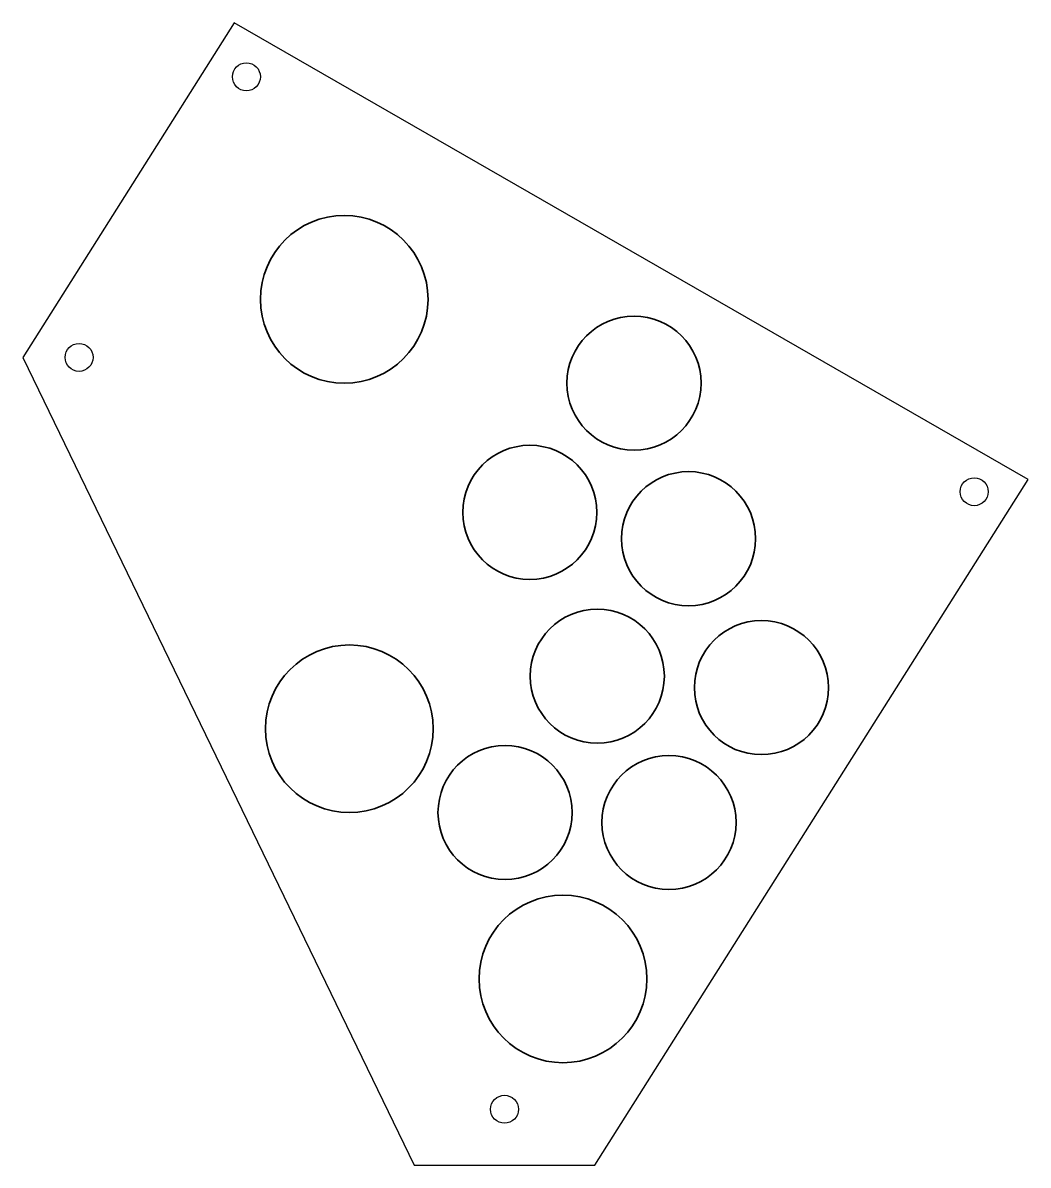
# Model space of a CAD drawing. Header units: millimetres. Extents: x 249 to 429, y 89 to 293.
import ezdxf

# ---------------------------------------------------------------- set-up
doc = ezdxf.new("R2010")
doc.units = ezdxf.units.MM
doc.header["$MEASUREMENT"] = 0
doc.layers.add('To Export copy', color=7, linetype='Continuous', lineweight=0)

msp = doc.modelspace()

# ---------------------------------------------------------------- linework, layer by layer
at = {"layer": 'To Export copy', "color": 18, "lineweight": 25, "true_color": 0x000000}
msp.add_lwpolyline([(428.54, 211.15), (286.59, 292.83), (248.8, 233), (318.74, 88.52), (351.08, 88.52)], close=True, dxfattribs=at)
for centre in [(288.77, 283.18), (258.85, 233), (418.89, 208.97), (334.91, 98.52)]:
    msp.add_circle(centre, 2.5, dxfattribs=at)
at = {"layer": 'To Export copy', "color": 18, "lineweight": 35, "true_color": 0x000000}
for centre, radius in [((306.26, 243.38), 14.99), ((358.07, 228.39), 11.99), ((339.44, 205.28), 11.99), ((367.82, 200.57), 11.99), ((351.5, 175.98), 11.99), ((380.85, 173.93), 11.99), ((307.17, 166.58), 14.99), ((335.01, 151.59), 11.99), ((364.32, 149.81), 11.99), ((345.37, 121.83), 14.99)]:
    msp.add_circle(centre, radius, dxfattribs=at)

doc.saveas('drawing.dxf')
